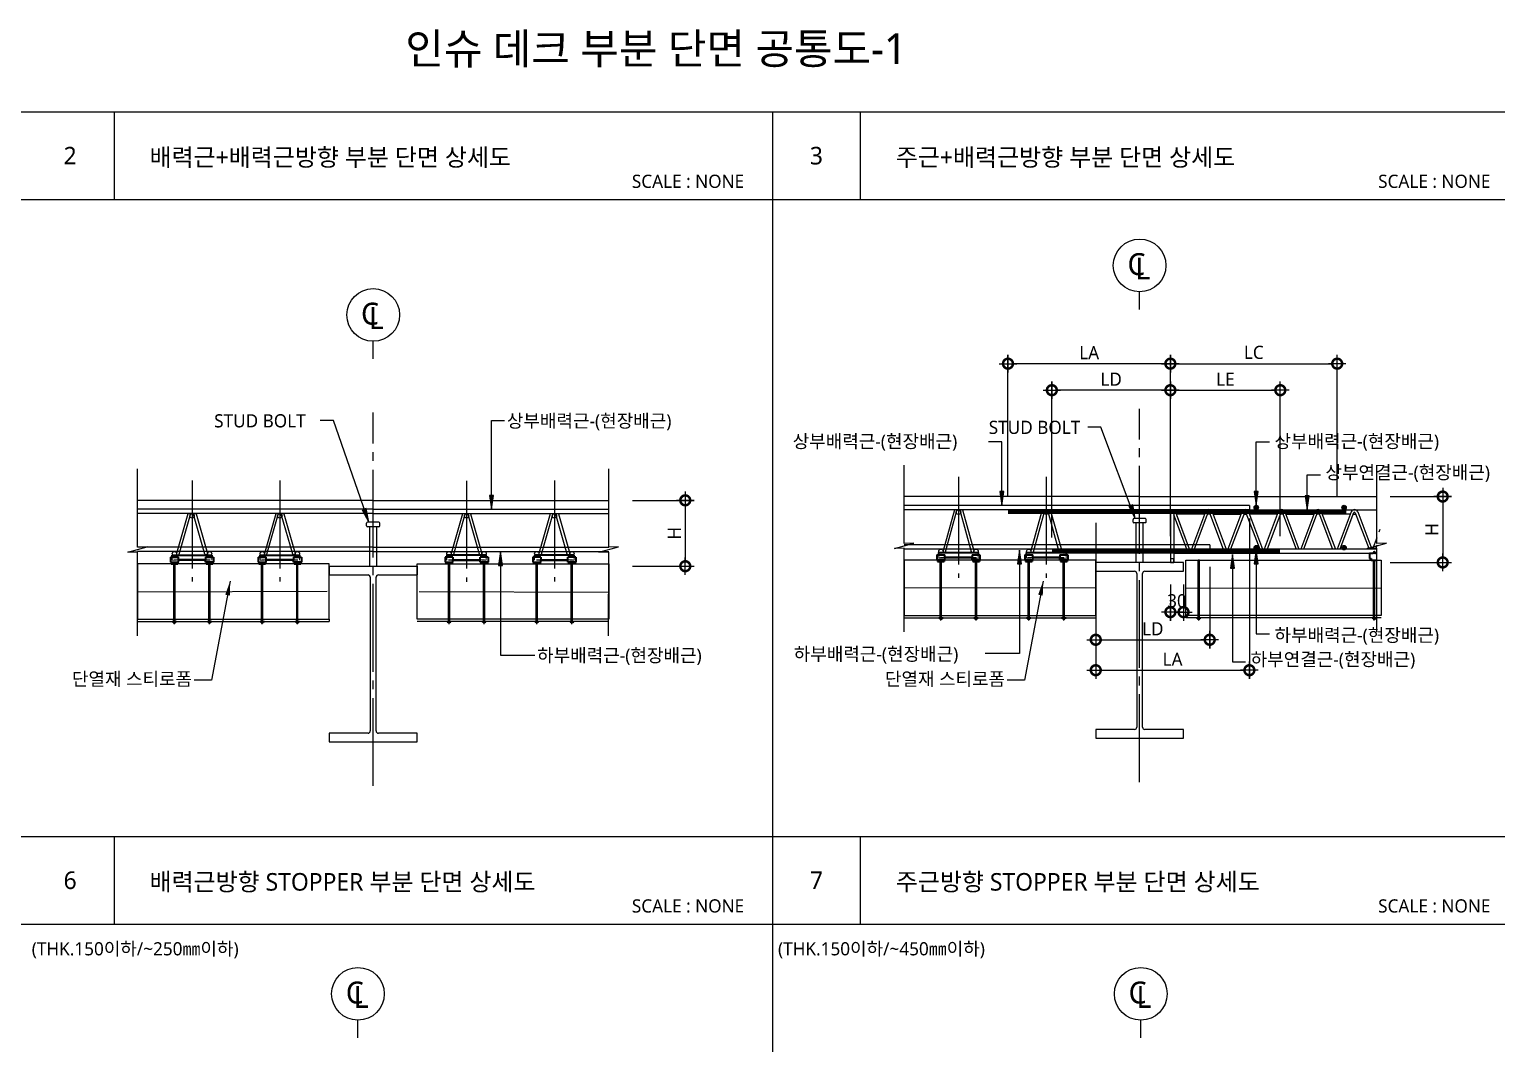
# Model space of a CAD drawing. Extents: x 517 to 33347, y 263 to 5437.
# Drawn here: x 10635 to 13977, y 3128 to 5437 of the extents above; entities that cross this region are included whole.
import ezdxf
from ezdxf.enums import TextEntityAlignment as Align

# ---------------------------------------------------------------- set-up
doc = ezdxf.new("R2010")
doc.units = 0
doc.header["$LTSCALE"] = 10
doc.header["$MEASUREMENT"] = 0
for name, pattern in [('CEN', [26, 20, -2, 2, -2]), ('CENTER', [2, 1.25, -0.25, 0.25, -0.25]), ('HIDDEN', [3, 2, -1])]:
    doc.linetypes.add(name, pattern=pattern)
for name, color, linetype in [('7DIM', 7, 'Continuous'), ('CEN', 1, 'CEN'), ('E', 7, 'Continuous'), ('E2', 7, 'Continuous'), ('SEC', 7, 'Continuous'), ('SYM', 6, 'Continuous'), ('SYM-BUB', 3, 'Continuous'), ('SYM-LEAD', 6, 'Continuous'), ('TABLE', 7, 'Continuous'), ('TEXT', 3, 'Continuous'), ('단열재', 7, 'Continuous')]:
    doc.layers.add(name, color=color, linetype=linetype)
for name, color, linetype, lineweight in [('숨은선', 2, 'HIDDEN', 20), ('외형선', 3, 'Continuous', 35), ('치수선', 1, 'Continuous', 18)]:
    doc.layers.add(name, color=color, linetype=linetype, lineweight=lineweight)
doc.styles.add('HD', font='malgun.ttf')
doc.styles.get("Standard").update_dxf_attribs({"font": 'malgun.ttf'})
doc.styles.add('스타일1', font='malgun.ttf')
doc.linetypes.add('BATTING', pattern='A,0.0001,-0.1,[134,ltypeshp.shx,S=0.1,R=0,X=-0.1,Y=0],-0.2,[134,ltypeshp.shx,S=0.1,R=180,X=0.1,Y=0],-0.1', length=0.4001)
doc.dimstyles.new('CJA', dxfattribs={"dimscale": 200, "dimtxt": 3, "dimasz": 1, "dimexe": 2, "dimexo": 3, "dimgap": 1, "dimtad": 1, "dimdec": 0, "dimzin": 1, "dimdsep": 46, "dimlunit": 6, "dimtxsty": '스타일1', "dimblk": 'GAUN-DOT', "dimcen": -2, "dimdle": 2, "dimclrd": 256, "dimclre": 256, "dimclrt": 3, "dimadec": 0, "dimazin": 0, "dimtfac": 1, "dimtdec": 0, "dimtix": 1, "dimtmove": 2, "dimatfit": 3, "dimldrblk": 'DOTSMALL', "dimfxl": 1, "dimtolj": 1, "dimtzin": 1, "dimarcsym": 0})
doc.dimstyles.new('ISO-25', dxfattribs={"dimtxt": 2.5, "dimasz": 2.5, "dimexe": 1.25, "dimexo": 0.625, "dimtad": 1, "dimtxsty": 'Standard', "dimcen": 2.5, "dimadec": 0, "dimazin": 0, "dimtfac": 1, "dimtmove": 0, "dimatfit": 3, "dimfxl": 1, "dimarcsym": 0})

# ---------------------------------------------------------------- blocks, each defined once
blk = doc.blocks.new('GAUN-DOT')
at = {"linetype": 'ByBlock'}
for p, q in [((2, 0), (-2, 0)), ((0, -2), (0, 2))]:
    blk.add_line(p, q, dxfattribs=at)
at = {"const_width": 2.25}
blk.add_lwpolyline([(0, 0.28125, 1), (0, -0.28125, 1)], format="xyb", close=True, dxfattribs=at)
blk = doc.blocks.new('*D38')
at = {"layer": '7DIM', "linetype": 'ByBlock', "lineweight": -2, "transparency": 16777216}
for p, q in [((12008.8, 4364.7), (12148.8, 4364.7)), ((12128.8, 4354.7), (12128.8, 4224.7)), ((12008.8, 4214.7), (12148.8, 4214.7))]:
    blk.add_line(p, q, dxfattribs=at)
at = {"layer": 'DEFPOINTS', "color": 0, "linetype": 'ByBlock', "transparency": 16777216}
for p in [(11978.8, 4364.7), (11978.8, 4214.7), (12128.8, 4214.7)]:
    blk.add_point(p, dxfattribs=at)
at = {"layer": '7DIM', "linetype": 'ByBlock', "lineweight": -2, "transparency": 16777216, "xscale": 10, "yscale": 10, "zscale": 10}
for p, rotation in [((12128.8, 4364.7), 90), ((12128.8, 4214.7), 270)]:
    blk.add_blockref('GAUN-DOT', p, dxfattribs=dict(at, rotation=rotation))
at = {"layer": '7DIM', "color": 3, "linetype": 'ByBlock', "transparency": 16777216, "insert": (12103.8, 4289.7), "char_height": 30, "attachment_point": 5, "rotation": 90, "style": '스타일1'}
blk.add_mtext('\\A1;H', dxfattribs=at)
blk = doc.blocks.new('_DotSmall')
at = {"color": 0, "linetype": 'ByBlock', "const_width": 0.5}
blk.add_lwpolyline([(-0.0625, 0, 1), (0.0625, 0, 1)], format="xyb", close=True, dxfattribs=at)
blk = doc.blocks.new('123')
at = {"layer": '숨은선', "ltscale": 0.5}
for p, q in [((1428.6, 683.4), (1428.6, 690.4)), ((1442.6, 684.4), (1428.6, 684.4)), ((1428.6, 683.4), (1442.6, 683.4)), ((1504.6, 684.4), (1518.6, 684.4)), ((1504.6, 683.4), (1518.6, 683.4)), ((1518.6, 683.4), (1518.6, 690.4))]:
    blk.add_line(p, q, dxfattribs=at)
at = {"layer": '외형선'}
for p, q in [((1424.6, 690.4), (1442.6, 690.4)), ((1424.6, 690.4), (1424.6, 679.4)), ((1424.6, 679.4), (1442.6, 679.4)), ((1426.1, 679.4), (1426.1, 675.4)), ((1426.1, 675.4), (1441.1, 675.4)), ((1428.6, 695.4), (1518.6, 695.4)), ((1428.6, 690.4), (1428.6, 695.4)), ((1441.1, 679.4), (1441.1, 675.4)), ((1442.6, 683.4), (1442.6, 690.4)), ((1504.6, 684.4), (1442.6, 684.4)), ((1504.6, 683.4), (1442.6, 683.4)), ((1442.6, 679.4), (1442.6, 683.4)), ((1504.6, 690.4), (1522.6, 690.4)), ((1504.6, 690.4), (1504.6, 683.4)), ((1504.6, 679.4), (1504.6, 683.4)), ((1522.6, 679.4), (1504.6, 679.4)), ((1506.1, 679.4), (1506.1, 675.4)), ((1506.1, 675.4), (1521.1, 675.4)), ((1518.6, 695.4), (1518.6, 690.4)), ((1521.1, 679.4), (1521.1, 675.4)), ((1522.6, 690.4), (1522.6, 679.4))]:
    blk.add_line(p, q, dxfattribs=at)
blk = doc.blocks.new('*D60')
at = {"layer": '7DIM', "linetype": 'ByBlock', "lineweight": -2, "transparency": 16777216}
for p, q in [((13063.9, 4313.3), (13063.9, 3957.9)), ((13413.9, 4323.3), (13413.9, 3957.9)), ((13073.9, 3977.9), (13403.9, 3977.9))]:
    blk.add_line(p, q, dxfattribs=at)
at = {"layer": 'DEFPOINTS', "color": 0, "linetype": 'ByBlock', "transparency": 16777216}
for p in [(13413.9, 4353.3), (13063.9, 4343.3), (13413.9, 3977.9)]:
    blk.add_point(p, dxfattribs=at)
at = {"layer": '7DIM', "linetype": 'ByBlock', "lineweight": -2, "transparency": 16777216, "xscale": 10, "yscale": 10, "zscale": 10, "rotation": 180}
blk.add_blockref('GAUN-DOT', (13063.9, 3977.9), dxfattribs=at)
at = {"layer": '7DIM', "linetype": 'ByBlock', "lineweight": -2, "transparency": 16777216, "xscale": 10, "yscale": 10, "zscale": 10}
blk.add_blockref('GAUN-DOT', (13413.9, 3977.9), dxfattribs=at)
at = {"layer": '7DIM', "color": 3, "linetype": 'ByBlock', "transparency": 16777216, "insert": (13238.9, 4002.9), "char_height": 30, "attachment_point": 5, "style": '스타일1'}
blk.add_mtext('\\A1;LA', dxfattribs=at)
blk = doc.blocks.new('*D61')
at = {"layer": '7DIM', "linetype": 'ByBlock', "lineweight": -2, "transparency": 16777216}
for p, q in [((13233.9, 4373.3), (13233.9, 4695.9)), ((13613.9, 4373.3), (13613.9, 4695.9)), ((13243.9, 4675.9), (13603.9, 4675.9))]:
    blk.add_line(p, q, dxfattribs=at)
at = {"layer": 'DEFPOINTS', "color": 0, "linetype": 'ByBlock', "transparency": 16777216}
for p in [(13613.9, 4675.9), (13233.9, 4343.3), (13613.9, 4343.3)]:
    blk.add_point(p, dxfattribs=at)
at = {"layer": '7DIM', "linetype": 'ByBlock', "lineweight": -2, "transparency": 16777216, "xscale": 10, "yscale": 10, "zscale": 10, "rotation": 180}
blk.add_blockref('GAUN-DOT', (13233.9, 4675.9), dxfattribs=at)
at = {"layer": '7DIM', "linetype": 'ByBlock', "lineweight": -2, "transparency": 16777216, "xscale": 10, "yscale": 10, "zscale": 10}
blk.add_blockref('GAUN-DOT', (13613.9, 4675.9), dxfattribs=at)
at = {"layer": '7DIM', "color": 3, "linetype": 'ByBlock', "transparency": 16777216, "insert": (13423.9, 4701.4), "char_height": 30, "attachment_point": 5, "style": '스타일1'}
blk.add_mtext('\\A1;LC', dxfattribs=at)
blk = doc.blocks.new('*D62')
at = {"layer": '7DIM', "linetype": 'ByBlock', "lineweight": -2, "transparency": 16777216}
for p, q in [((12863.9, 4373.3), (12863.9, 4695.9)), ((13233.9, 4373.3), (13233.9, 4695.9)), ((13223.9, 4675.9), (12873.9, 4675.9))]:
    blk.add_line(p, q, dxfattribs=at)
at = {"layer": 'DEFPOINTS', "color": 0, "linetype": 'ByBlock', "transparency": 16777216}
for p in [(12863.9, 4675.9), (12863.9, 4343.3), (13233.9, 4343.3)]:
    blk.add_point(p, dxfattribs=at)
at = {"layer": '7DIM', "linetype": 'ByBlock', "lineweight": -2, "transparency": 16777216, "xscale": 10, "yscale": 10, "zscale": 10, "rotation": 180}
blk.add_blockref('GAUN-DOT', (12863.9, 4675.9), dxfattribs=at)
at = {"layer": '7DIM', "linetype": 'ByBlock', "lineweight": -2, "transparency": 16777216, "xscale": 10, "yscale": 10, "zscale": 10}
blk.add_blockref('GAUN-DOT', (13233.9, 4675.9), dxfattribs=at)
at = {"layer": '7DIM', "color": 3, "linetype": 'ByBlock', "transparency": 16777216, "insert": (13048.9, 4700.9), "char_height": 30, "attachment_point": 5, "style": '스타일1'}
blk.add_mtext('\\A1;LA', dxfattribs=at)
blk = doc.blocks.new('*D63')
at = {"layer": '7DIM', "linetype": 'ByBlock', "lineweight": -2, "transparency": 16777216}
for p, q in [((13734.3, 4373.3), (13874.3, 4373.3)), ((13854.3, 4363.3), (13854.3, 4233.3)), ((13734.3, 4223.3), (13874.3, 4223.3))]:
    blk.add_line(p, q, dxfattribs=at)
at = {"layer": 'DEFPOINTS', "color": 0, "linetype": 'ByBlock', "transparency": 16777216}
for p in [(13704.3, 4373.3), (13704.3, 4223.3), (13854.3, 4223.3)]:
    blk.add_point(p, dxfattribs=at)
at = {"layer": '7DIM', "linetype": 'ByBlock', "lineweight": -2, "transparency": 16777216, "xscale": 10, "yscale": 10, "zscale": 10}
for p, rotation in [((13854.3, 4373.3), 90), ((13854.3, 4223.3), 270)]:
    blk.add_blockref('GAUN-DOT', p, dxfattribs=dict(at, rotation=rotation))
at = {"layer": '7DIM', "color": 3, "linetype": 'ByBlock', "transparency": 16777216, "insert": (13829.3, 4298.3), "char_height": 30, "attachment_point": 5, "rotation": 90, "style": '스타일1'}
blk.add_mtext('\\A1;H', dxfattribs=at)
blk = doc.blocks.new('*D64')
at = {"layer": '7DIM', "linetype": 'ByBlock', "lineweight": -2, "transparency": 16777216}
for p, q in [((13233.9, 4283.3), (13233.9, 4635.5)), ((13243.9, 4615.5), (13474.3, 4615.5)), ((13484.3, 4283.3), (13484.3, 4635.5))]:
    blk.add_line(p, q, dxfattribs=at)
at = {"layer": 'DEFPOINTS', "color": 0, "linetype": 'ByBlock', "transparency": 16777216}
for p in [(13484.3, 4615.5), (13233.9, 4253.3), (13484.3, 4253.3)]:
    blk.add_point(p, dxfattribs=at)
at = {"layer": '7DIM', "linetype": 'ByBlock', "lineweight": -2, "transparency": 16777216, "xscale": 10, "yscale": 10, "zscale": 10, "rotation": 180}
blk.add_blockref('GAUN-DOT', (13233.9, 4615.5), dxfattribs=at)
at = {"layer": '7DIM', "linetype": 'ByBlock', "lineweight": -2, "transparency": 16777216, "xscale": 10, "yscale": 10, "zscale": 10}
blk.add_blockref('GAUN-DOT', (13484.3, 4615.5), dxfattribs=at)
at = {"layer": '7DIM', "color": 3, "linetype": 'ByBlock', "transparency": 16777216, "insert": (13359.1, 4640.5), "char_height": 30, "attachment_point": 5, "style": '스타일1'}
blk.add_mtext('\\A1;LE', dxfattribs=at)
blk = doc.blocks.new('*D65')
at = {"layer": '7DIM', "linetype": 'ByBlock', "lineweight": -2, "transparency": 16777216}
for p, q in [((13233.9, 4173.4), (13233.9, 4090.2)), ((13263.9, 4173.4), (13263.9, 4090.2)), ((13223.9, 4110.2), (13213.9, 4110.2)), ((13263.9, 4110.2), (13233.9, 4110.2)), ((13273.9, 4110.2), (13283.9, 4110.2))]:
    blk.add_line(p, q, dxfattribs=at)
at = {"layer": 'DEFPOINTS', "color": 0, "linetype": 'ByBlock', "transparency": 16777216}
for p in [(13233.9, 4203.4), (13263.9, 4203.4), (13233.9, 4110.2)]:
    blk.add_point(p, dxfattribs=at)
at = {"layer": '7DIM', "linetype": 'ByBlock', "lineweight": -2, "transparency": 16777216, "xscale": 10, "yscale": 10, "zscale": 10}
blk.add_blockref('GAUN-DOT', (13233.9, 4110.2), dxfattribs=at)
at = {"layer": '7DIM', "linetype": 'ByBlock', "lineweight": -2, "transparency": 16777216, "xscale": 10, "yscale": 10, "zscale": 10, "rotation": 180}
blk.add_blockref('GAUN-DOT', (13263.9, 4110.2), dxfattribs=at)
at = {"layer": '7DIM', "color": 3, "linetype": 'ByBlock', "transparency": 16777216, "insert": (13248.9, 4135.7), "char_height": 30, "attachment_point": 5, "style": '스타일1'}
blk.add_mtext('\\A1;30', dxfattribs=at)
blk = doc.blocks.new('*D66')
at = {"layer": '7DIM', "linetype": 'ByBlock', "lineweight": -2, "transparency": 16777216}
for p, q in [((12963.9, 4280.3), (12963.9, 4635.5)), ((13223.9, 4615.5), (12973.9, 4615.5)), ((13233.9, 4283.3), (13233.9, 4635.5))]:
    blk.add_line(p, q, dxfattribs=at)
at = {"layer": 'DEFPOINTS', "color": 0, "linetype": 'ByBlock', "transparency": 16777216}
for p in [(12963.9, 4615.5), (12963.9, 4250.3), (13233.9, 4253.3)]:
    blk.add_point(p, dxfattribs=at)
at = {"layer": '7DIM', "linetype": 'ByBlock', "lineweight": -2, "transparency": 16777216, "xscale": 10, "yscale": 10, "zscale": 10, "rotation": 180}
blk.add_blockref('GAUN-DOT', (12963.9, 4615.5), dxfattribs=at)
at = {"layer": '7DIM', "linetype": 'ByBlock', "lineweight": -2, "transparency": 16777216, "xscale": 10, "yscale": 10, "zscale": 10}
blk.add_blockref('GAUN-DOT', (13233.9, 4615.5), dxfattribs=at)
at = {"layer": '7DIM', "color": 3, "linetype": 'ByBlock', "transparency": 16777216, "insert": (13098.9, 4640.5), "char_height": 30, "attachment_point": 5, "style": '스타일1'}
blk.add_mtext('\\A1;LD', dxfattribs=at)
blk = doc.blocks.new('볼트')
at = {"linetype": 'ByBlock'}
for p, q in [((181034, -2386.5), (181034, -2255)), ((181034, -2255), (181037, -2255)), ((181037, -2386.5), (181037, -2255))]:
    blk.add_line(p, q, dxfattribs=at)
at = {"layer": 'CEN', "linetype": 'CENTER'}
blk.add_line((181035.5, -2392.6), (181035.5, -2255), dxfattribs=at)
at = {"layer": 'E2', "linetype": 'ByBlock'}
blk.add_line((181035.5, -2387.5), (181035.5, -2389.5), dxfattribs=at)
for points in [[(181030.5, -2387.5), (181030.5, -2386.5), (181040.5, -2386.5), (181040.5, -2387.5)], [(181033, -2389.5), (181033, -2387.5), (181038, -2387.5), (181038, -2389.5)]]:
    blk.add_lwpolyline(points, close=True, dxfattribs=at)
blk = doc.blocks.new('*D94')
at = {"layer": 'DEFPOINTS', "color": 0, "linetype": 'ByBlock', "transparency": 16777216}
for p in [(13063.9, 4241.6), (13323.5, 4243.3), (13323.5, 4047.2)]:
    blk.add_point(p, dxfattribs=at)
at = {"layer": 'E', "linetype": 'ByBlock', "lineweight": -2, "transparency": 16777216}
for p, q in [((13063.9, 4211.6), (13063.9, 4027.2)), ((13323.5, 4213.3), (13323.5, 4027.2)), ((13073.9, 4047.2), (13313.5, 4047.2))]:
    blk.add_line(p, q, dxfattribs=at)
at = {"layer": 'E', "linetype": 'ByBlock', "lineweight": -2, "transparency": 16777216, "xscale": 10, "yscale": 10, "zscale": 10, "rotation": 180}
blk.add_blockref('GAUN-DOT', (13063.9, 4047.2), dxfattribs=at)
at = {"layer": 'E', "linetype": 'ByBlock', "lineweight": -2, "transparency": 16777216, "xscale": 10, "yscale": 10, "zscale": 10}
blk.add_blockref('GAUN-DOT', (13323.5, 4047.2), dxfattribs=at)
at = {"layer": 'E', "color": 3, "linetype": 'ByBlock', "transparency": 16777216, "insert": (13193.7, 4072.2), "char_height": 30, "attachment_point": 5, "style": '스타일1'}
blk.add_mtext('\\A1;LD', dxfattribs=at)

msp = doc.modelspace()

# ---------------------------------------------------------------- hatches: boundary and pattern name
at = {"layer": 'SEC'}
h = msp.add_hatch(color=3, dxfattribs=at)
edge = h.paths.add_edge_path()
edge.add_arc((13429.5, 4348.5), 5, 0, 360)
h = msp.add_hatch(color=3, dxfattribs=at)
edge = h.paths.add_edge_path()
edge.add_arc((13629.5, 4348.5), 5, 0, 360)
h = msp.add_hatch(color=3, dxfattribs=at)
edge = h.paths.add_edge_path()
edge.add_arc((13429.5, 4256.9), 5, 0, 360)
h = msp.add_hatch(color=3, dxfattribs=at)
edge = h.paths.add_edge_path()
edge.add_arc((13629.5, 4256.9), 5, 0, 360)
at = {"layer": 'SYM-LEAD'}
h = msp.add_hatch(color=256, dxfattribs=at)
h.paths.add_polyline_path([(12854.6, 4384.7), (12849.9, 4384.7), (12849.9, 4353.3)])
h.paths.add_polyline_path([(12849.9, 4384.7), (12845.2, 4384.7), (12849.9, 4353.3)])
h = msp.add_hatch(color=256, dxfattribs=at)
h.paths.add_polyline_path([(13434.2, 4384.9), (13429.5, 4384.9), (13429.5, 4353.5)])
h.paths.add_polyline_path([(13429.5, 4384.9), (13424.8, 4384.9), (13429.5, 4353.5)])
h = msp.add_hatch(color=256, dxfattribs=at)
h.paths.add_polyline_path([(11402, 4345.9), (11397.6, 4344.3), (11407.9, 4314.7)])
h.paths.add_polyline_path([(11397.6, 4344.3), (11393.1, 4342.8), (11407.9, 4314.7)])
h = msp.add_hatch(color=256, dxfattribs=at)
h.paths.add_polyline_path([(11692, 4376.1), (11687.3, 4376.1), (11687.3, 4344.7)])
h.paths.add_polyline_path([(11687.3, 4376.1), (11682.6, 4376.1), (11687.3, 4344.7)])
h = msp.add_hatch(color=256, dxfattribs=at)
h.paths.add_polyline_path([(13148.1, 4354.5), (13143.6, 4353), (13153.9, 4323.3)])
h.paths.add_polyline_path([(13143.6, 4353), (13139.1, 4351.4), (13153.9, 4323.3)])
h = msp.add_hatch(color=256, dxfattribs=at)
h.paths.add_polyline_path([(13550.2, 4374.7), (13545.5, 4374.7), (13545.5, 4343.3)])
h.paths.add_polyline_path([(13545.5, 4374.7), (13540.8, 4374.7), (13545.5, 4343.3)])
h = msp.add_hatch(color=256, dxfattribs=at)
h.paths.add_polyline_path([(11703.3, 4216.7), (11708.1, 4216.7), (11708.1, 4248.2)])
h.paths.add_polyline_path([(11708.1, 4216.7), (11712.8, 4216.7), (11708.1, 4248.2)])
h = msp.add_hatch(color=256, dxfattribs=at)
h.paths.add_polyline_path([(12885.6, 4219.9), (12890.3, 4219.9), (12890.3, 4251.3)])
h.paths.add_polyline_path([(12890.3, 4219.9), (12895, 4219.9), (12890.3, 4251.3)])
h = msp.add_hatch(color=256, dxfattribs=at)
h.paths.add_polyline_path([(13424.8, 4220.5), (13429.5, 4220.5), (13429.5, 4251.9)])
h.paths.add_polyline_path([(13429.5, 4220.5), (13434.2, 4220.5), (13429.5, 4251.9)])
h = msp.add_hatch(color=256, dxfattribs=at)
h.paths.add_polyline_path([(13370.5, 4209.9), (13375.2, 4209.9), (13375.2, 4241.3)])
h.paths.add_polyline_path([(13375.2, 4209.9), (13379.9, 4209.9), (13375.2, 4241.3)])

# ---------------------------------------------------------------- linework, layer by layer
at = {"linetype": 'BATTING', "ltscale": 15.5}
for p, q in [((11312.9, 4156.9), (10881.3, 4155.8)), ((11522.9, 4156.9), (11954.5, 4155.8)), ((13063.9, 4165.6), (12627.3, 4164.4)), ((13268.9, 4165.6), (13714.3, 4164.4))]:
    msp.add_line(p, q, dxfattribs=at)
at = {"linetype": 'ByBlock'}
for p, q in [((10881.3, 4094.2), (11317.9, 4094.2)), ((10881.3, 4088.7), (11317.9, 4088.7)), ((11317.9, 4094.2), (11317.9, 4088.7)), ((11954.5, 4094.2), (11517.9, 4094.2)), ((11954.5, 4088.7), (11517.9, 4088.7)), ((12627.4, 4102.8), (13063.9, 4102.8)), ((12627.4, 4097.4), (13063.9, 4097.4)), ((13714.3, 4102.8), (13268.9, 4102.8)), ((13268.9, 4102.8), (13268.9, 4097.4)), ((13714.3, 4097.4), (13268.9, 4097.4))]:
    msp.add_line(p, q, dxfattribs=at)
at = {"color": 3, "linetype": 'Continuous', "const_width": 10}
for points in [[(12863.9, 4338.3), (13163.9, 4338.3)], [(13634.5, 4338.3), (13163.9, 4338.3)], [(12963.9, 4248.3), (13163.9, 4248.3)], [(13483.9, 4248.3), (13163.9, 4248.3)]]:
    msp.add_lwpolyline(points, dxfattribs=at)
at = {"layer": 'CEN', "linetype": 'CEN'}
for p, q in [((11417.9, 3714.5), (11417.9, 4564.7)), ((13163.9, 3723.2), (13163.9, 4573.3)), ((12751.2, 4418.3), (12751.2, 4188.3)), ((12951.2, 4418.3), (12951.2, 4188.3)), ((11005.2, 4409.7), (11005.2, 4179.7)), ((11205.2, 4409.7), (11205.2, 4179.7)), ((11630.6, 4409.2), (11630.6, 4179.2)), ((11830.6, 4409.7), (11830.6, 4179.7))]:
    msp.add_line(p, q, dxfattribs=at)
at = {"layer": 'E', "color": 3}
for p, q in [((13413.9, 4353.3), (12627.3, 4353.3)), ((13163.9, 4353.3), (12627.3, 4353.3)), ((11417.9, 4344.7), (10881.3, 4344.7)), ((11417.9, 4334.7), (10881.3, 4334.7)), ((11417.9, 4344.7), (11954.5, 4344.7)), ((11417.9, 4334.7), (11954.5, 4334.7)), ((13413.9, 4343.3), (12627.3, 4343.3)), ((13163.9, 4343.3), (12627.3, 4343.3)), ((11417.9, 4258.2), (10881.3, 4258.2)), ((11417.9, 4248.2), (10881.3, 4248.2)), ((11417.9, 4258.2), (11954.5, 4258.2)), ((11417.9, 4248.2), (11954.5, 4248.2)), ((13163.9, 4263.3), (12627.3, 4263.3)), ((13163.9, 4253.3), (12627.3, 4253.3)), ((13323.5, 4263.3), (13163.9, 4263.3)), ((13413.9, 4253.3), (13163.9, 4253.3)), ((13323.5, 4263.3), (13323.5, 4253.3)), ((13323.5, 4243.3), (13323.5, 4248.3))]:
    msp.add_line(p, q, dxfattribs=at)
at = {"layer": 'E', "color": 3, "linetype": 'ByBlock'}
for p, q in [((13413.9, 4353.3), (13413.9, 4343.3)), ((13413.9, 4263.3), (13413.9, 4253.3))]:
    msp.add_line(p, q, dxfattribs=at)
at = {"layer": 'E'}
for p, q in [((10995.9, 4334.2), (10970.1, 4243.9)), ((10975.9, 4242.2), (11001.7, 4332.6)), ((11034.5, 4242.2), (11008.6, 4332.6)), ((11014.4, 4334.2), (11040.2, 4243.9)), ((11195.9, 4334.2), (11170.1, 4243.9)), ((11175.9, 4242.2), (11201.7, 4332.5)), ((11234.5, 4242.2), (11208.5, 4333)), ((11214.4, 4334.2), (11240.2, 4243.9)), ((11621.4, 4334.2), (11595.5, 4243.9)), ((11601.3, 4242.2), (11627.3, 4333)), ((11659.9, 4242.2), (11634.1, 4332.5)), ((11639.8, 4334.2), (11665.7, 4243.9)), ((11821.4, 4334.2), (11795.5, 4243.9)), ((11801.3, 4242.2), (11827.2, 4332.6)), ((11859.9, 4242.2), (11834.1, 4332.6)), ((11839.8, 4334.2), (11865.7, 4243.9)), ((12742, 4342.8), (12716.1, 4249.5)), ((12721.9, 4247.8), (12747.8, 4341.2)), ((12780.5, 4247.8), (12754.7, 4341.2)), ((12760.4, 4342.8), (12786.3, 4249.5)), ((12942, 4342.8), (12916.1, 4249.5)), ((12921.9, 4247.8), (12947.8, 4341.2)), ((12980.5, 4247.8), (12954.5, 4341.6)), ((12960.4, 4342.8), (12986.3, 4249.5)), ((13233.9, 4343.3), (13704.3, 4343.3)), ((13264, 4343.3), (13233.9, 4343.3)), ((13233.9, 4343.3), (13233.9, 4333.3)), ((13233.9, 4343.3), (13233.9, 4231.3)), ((13241.9, 4343.3), (13241.9, 4223.3)), ((13271.4, 4253.3), (13241.9, 4331.6)), ((13271.4, 4253.3), (13241.9, 4331.6)), ((13277.8, 4253.3), (13243.9, 4343.3)), ((13311.8, 4333.3), (13247.7, 4333.3)), ((13277.8, 4253.3), (13247.7, 4333.3)), ((13313.8, 4338.4), (13281.7, 4253.3)), ((13319.4, 4336.3), (13288.1, 4253.3)), ((13324.3, 4333.3), (13318.3, 4333.3)), ((13324.3, 4333.3), (13318.3, 4333.3)), ((13323.1, 4336.3), (13354.4, 4253.3)), ((13328.8, 4338.4), (13360.8, 4253.3)), ((13330.7, 4333.3), (13394.8, 4333.3)), ((13396.8, 4338.4), (13364.7, 4253.3)), ((13402.4, 4336.3), (13371.1, 4253.3)), ((13401.2, 4333.3), (13407.3, 4333.3)), ((13401.2, 4333.3), (13407.3, 4333.3)), ((13406.1, 4336.3), (13437.4, 4253.3)), ((13411.8, 4338.4), (13443.8, 4253.3)), ((13477.8, 4333.3), (13413.7, 4333.3)), ((13479.8, 4338.4), (13447.7, 4253.3)), ((13485.4, 4336.3), (13454.1, 4253.3)), ((13490.3, 4333.3), (13484.2, 4333.3)), ((13490.3, 4333.3), (13484.2, 4333.3)), ((13489.1, 4336.3), (13520.4, 4253.3)), ((13494.7, 4338.4), (13526.8, 4253.3)), ((13496.7, 4333.3), (13560.8, 4333.3)), ((13562.8, 4338.4), (13530.7, 4253.3)), ((13568.4, 4336.3), (13537.1, 4253.3)), ((13573.3, 4333.3), (13567.2, 4333.3)), ((13573.3, 4333.3), (13567.2, 4333.3)), ((13572.1, 4336.3), (13603.4, 4253.3)), ((13577.7, 4338.4), (13609.8, 4253.3)), ((13643.8, 4333.3), (13579.7, 4333.3)), ((13645.8, 4338.4), (13613.7, 4253.3)), ((13651.4, 4336.3), (13620.1, 4253.3)), ((13650.2, 4333.3), (13656.3, 4333.3)), ((13650.2, 4333.3), (13656.3, 4333.3)), ((13655.1, 4336.3), (13686.4, 4253.3)), ((13660.7, 4338.4), (13692.8, 4253.3)), ((13704.3, 4279.7), (13694.4, 4253.3)), ((13711.3, 4298.3), (13709, 4292.1)), ((13704.3, 4253.3), (13241.9, 4253.3)), ((13704.3, 4262.7), (13700.8, 4253.3)), ((13704.3, 4243.3), (13241.9, 4243.3))]:
    msp.add_line(p, q, dxfattribs=at)
at = {"layer": 'E', "linetype": 'ByBlock'}
for p, q in [((11317.9, 4215.2), (11317.9, 4194.7)), ((11517.9, 4214.7), (11517.9, 4194.7))]:
    msp.add_line(p, q, dxfattribs=at)
at = {"layer": 'E'}
for points in [[(12716.1, 4249.5, 1.007389), (12722, 4248.1, 0.046868)], [(12786.3, 4249.5, -1.007389), (12780.4, 4248.1, -0.046868)], [(12916.1, 4249.5, 1.007389), (12922, 4248.1, 0.046868)], [(12986.3, 4249.5, -1.007389), (12980.4, 4248.1, -0.046868)], [(10970.1, 4243.9, 1.007389), (10976, 4242.5, 0.046868)], [(11040.2, 4243.9, -1.007389), (11034.4, 4242.5, -0.046868)], [(11170.1, 4243.9, 1.007389), (11176, 4242.5, 0.046868)], [(11240.2, 4243.9, -1.007389), (11234.4, 4242.5, -0.046868)], [(11595.5, 4243.9, 1.007389), (11601.4, 4242.5, 0.046868)], [(11665.7, 4243.9, -1.007389), (11659.8, 4242.5, -0.046868)], [(11795.5, 4243.9, 1.007389), (11801.4, 4242.5, 0.046868)], [(11865.7, 4243.9, -1.007389), (11859.8, 4242.5, -0.046868)]]:
    msp.add_lwpolyline(points, format="xyb", dxfattribs=at)
at = {"layer": 'E', "linetype": 'ByBlock'}
msp.add_lwpolyline([(13241.9, 4231.3), (13233.9, 4231.3), (13233.9, 4223.3), (13241.9, 4223.3)], close=True, dxfattribs=at)
at = {"layer": 'E'}
for centre, radius, start, end in [((10996.7, 4325.9), 8.29, 52.859, 95.3124), ((11013.6, 4325.9), 8.29, 84.6876, 127.141), ((11196.7, 4325.9), 8.29, 52.859, 95.3124), ((11213, 4326), 8.29, 77.2047, 122.9934), ((11622.8, 4326), 8.29, 57.0066, 102.7953), ((11639.1, 4325.9), 8.29, 84.6876, 127.141), ((11822.2, 4325.9), 8.29, 52.859, 95.3124), ((11839.1, 4325.9), 8.29, 84.6876, 127.141), ((12742.8, 4334.6), 8.29, 52.859, 95.3124), ((12759.7, 4334.6), 8.29, 84.6876, 127.141), ((12942.8, 4334.6), 8.29, 52.859, 95.3124), ((12959, 4334.7), 8.29, 77.2047, 122.9934), ((13321.3, 4335.6), 8, 20.6208, 159.3792), ((13321.3, 4335.6), 2, 20.6208, 159.3792), ((13404.3, 4335.6), 8, 20.6208, 159.3792), ((13404.3, 4335.6), 2, 20.6208, 159.3792), ((13487.3, 4335.6), 8, 20.6208, 159.3792), ((13487.3, 4335.6), 2, 20.6208, 159.3792), ((13570.3, 4335.6), 8, 20.6208, 159.3792), ((13570.3, 4335.6), 2, 20.6208, 159.3792), ((13653.3, 4335.6), 8, 20.6208, 159.3792), ((13653.3, 4335.6), 2, 20.6208, 159.3792)]:
    msp.add_arc(centre, radius, start, end, dxfattribs=at)
at = {"layer": 'E2'}
for p, q in [((11417.9, 4364.7), (10881.3, 4364.7)), ((11417.9, 4364.7), (11954.5, 4364.7)), ((13163.9, 4373.3), (12627.3, 4373.3)), ((13163.9, 4373.3), (12627.3, 4373.3)), ((13163.9, 4373.3), (13704.3, 4373.3))]:
    msp.add_line(p, q, dxfattribs=at)
at = {"layer": 'E2', "linetype": 'ByBlock'}
for p, q in [((11402.9, 4306.7), (11402.9, 4312.7)), ((11432.9, 4306.7), (11432.9, 4312.7)), ((13148.9, 4315.3), (13148.9, 4321.3)), ((13155.9, 4223.3), (13155.9, 4313.3)), ((13171.9, 4223.3), (13171.9, 4313.3)), ((13178.9, 4315.3), (13178.9, 4321.3)), ((11409.9, 4214.7), (11409.9, 4304.7)), ((11425.9, 4214.7), (11425.9, 4304.7))]:
    msp.add_line(p, q, dxfattribs=at)
for centre, start, end in [((11404.9, 4312.7), 90, 180), ((11430.9, 4312.7), 0, 90), ((13150.9, 4321.3), 90, 180), ((13150.9, 4315.3), 180, 270), ((13176.9, 4321.3), 0, 90), ((13176.9, 4315.3), 270, 0), ((11404.9, 4306.7), 180, 270), ((11430.9, 4306.7), 270, 0)]:
    msp.add_arc(centre, 2, start, end, dxfattribs=at)
at = {"layer": 'SEC'}
for p, q in [((11430.9, 4314.7), (11404.9, 4314.7)), ((13176.9, 4323.3), (13150.9, 4323.3)), ((13176.9, 4313.3), (13150.9, 4313.3)), ((11430.9, 4304.7), (11404.9, 4304.7)), ((11317.9, 4214.7), (11517.9, 4214.7)), ((13063.9, 4223.3), (13063.9, 4203.4)), ((13263.9, 4223.3), (13063.9, 4223.3)), ((13263.9, 4203.4), (13263.9, 4223.3)), ((11317.9, 4194.7), (11406.1, 4194.7)), ((11411.2, 4189.6), (11411.2, 3839.6)), ((11424.5, 3839.6), (11424.5, 4189.6)), ((11429.7, 4194.7), (11517.9, 4194.7)), ((13063.9, 4203.4), (13152.2, 4203.4)), ((13157.3, 4198.2), (13157.3, 3848.2)), ((13170.6, 3848.2), (13170.6, 4198.2)), ((13175.7, 4203.4), (13263.9, 4203.4)), ((11317.9, 3834.5), (11317.9, 3814.5)), ((11406.1, 3834.5), (11317.9, 3834.5)), ((11317.9, 3814.5), (11517.9, 3814.5)), ((11517.9, 3834.5), (11429.7, 3834.5)), ((11517.9, 3814.5), (11517.9, 3834.5)), ((13063.9, 3843.1), (13063.9, 3823.2)), ((13152.2, 3843.1), (13063.9, 3843.1)), ((13063.9, 3823.2), (13263.9, 3823.2)), ((13263.9, 3843.1), (13175.7, 3843.1)), ((13263.9, 3823.2), (13263.9, 3843.1))]:
    msp.add_line(p, q, dxfattribs=at)
at = {"layer": 'SEC', "color": 3}
for centre in [(13429.5, 4348.5), (13629.5, 4348.5), (13429.5, 4256.9), (13629.5, 4256.9)]:
    msp.add_circle(centre, 5, dxfattribs=at)
at = {"layer": 'SEC'}
for centre in [(11005.2, 4329.2), (11205.2, 4329.2), (11630.6, 4329.2), (11830.6, 4329.2), (12751.2, 4337.8), (12951.2, 4337.8), (10965.2, 4243.2), (11045.2, 4243.2), (11165.2, 4243.2), (11245.2, 4243.2), (11590.6, 4243.2), (11670.6, 4243.2), (11790.6, 4243.2), (11870.6, 4243.2), (12711.2, 4248.8), (12791.2, 4248.8), (12911.2, 4248.8), (12991.2, 4248.8)]:
    msp.add_circle(centre, 5, dxfattribs=at)
for centre, start, end in [((11406.1, 4189.6), 0, 90), ((11429.7, 4189.6), 90, 180), ((13152.2, 4198.2), 0, 90), ((13175.7, 4198.2), 90, 180), ((13152.2, 3848.2), 270, 0), ((13175.7, 3848.2), 180, 270), ((11406.1, 3839.6), 270, 0), ((11429.7, 3839.6), 180, 270)]:
    msp.add_arc(centre, 5.11, start, end, dxfattribs=at)
at = {"layer": 'SYM'}
for points in [[(10881.2, 4056.4), (10881.3, 4247), (10859.1, 4246.6), (10903.3, 4258.5), (10881.3, 4258), (10881.3, 4436.1)], [(11954.3, 4056.4), (11954.5, 4247), (11932.2, 4246.6), (11976.4, 4258.5), (11954.5, 4258), (11954.4, 4436.1)], [(12627.2, 4065), (12627.4, 4255.7), (12605.1, 4255.3), (12649.3, 4267.1), (12627.4, 4266.7), (12627.3, 4444.8)], [(13704.2, 4065), (13704.4, 4255.7), (13682.1, 4255.3), (13726.3, 4267.1), (13704.4, 4266.7), (13704.3, 4444.8)]]:
    msp.add_lwpolyline(points, dxfattribs=at)
at = {"layer": 'SYM-BUB', "color": 6, "linetype": 'ByBlock'}
for p, q in [((13163.9, 4799.6), (13163.9, 4839.6)), ((11417.9, 4686.8), (11417.9, 4726.8)), ((11383.2, 3141), (11383.2, 3181)), ((13166.4, 3141), (13166.4, 3181))]:
    msp.add_line(p, q, dxfattribs=at)
for centre in [(13163.9, 4899.6), (11417.9, 4786.8), (11383.2, 3241), (13166.4, 3241)]:
    msp.add_circle(centre, 60, dxfattribs=at)
at = {"layer": 'SYM-LEAD'}
for points in [[(11407.9, 4314.7), (11327.2, 4546.6), (11297.2, 4546.6)], [(11687.3, 4344.7), (11687.3, 4546.6), (11717.3, 4546.6)], [(13153.9, 4323.3), (13075.7, 4531.5), (13045.7, 4531.5)], [(12849.9, 4353.3), (12849.9, 4497.9), (12819.9, 4497.9)], [(13429.5, 4353.5), (13429.5, 4498), (13459.5, 4498)], [(13545.5, 4343.3), (13545.5, 4423.1), (13575.5, 4423.1)], [(12854.6, 4384.7), (12845.2, 4384.7), (12849.9, 4353.3), (12854.6, 4384.7)], [(13434.2, 4384.9), (13424.8, 4384.9), (13429.5, 4353.5), (13434.2, 4384.9)], [(11402, 4345.9), (11393.1, 4342.8), (11407.9, 4314.7), (11402, 4345.9)], [(11692, 4376.1), (11682.6, 4376.1), (11687.3, 4344.7), (11692, 4376.1)], [(13148.1, 4354.5), (13139.1, 4351.4), (13153.9, 4323.3), (13148.1, 4354.5)], [(13550.2, 4374.7), (13540.8, 4374.7), (13545.5, 4343.3), (13550.2, 4374.7)], [(11703.3, 4216.7), (11712.8, 4216.7), (11708.1, 4248.2), (11703.3, 4216.7)], [(11708.1, 4248.2), (11708.1, 4012.4), (11786.2, 4012.4)], [(12890.3, 4251.3), (12890.3, 4015.6), (12812.2, 4015.6)], [(12885.6, 4219.9), (12895, 4219.9), (12890.3, 4251.3), (12885.6, 4219.9)], [(13424.8, 4220.5), (13434.2, 4220.5), (13429.5, 4251.9), (13424.8, 4220.5)], [(13429.5, 4251.9), (13429.5, 4061), (13459.5, 4061)], [(13370.5, 4209.9), (13379.9, 4209.9), (13375.2, 4241.3), (13370.5, 4209.9)], [(13375.2, 4241.3), (13375.2, 3997.3), (13405.2, 3997.3)]]:
    msp.add_lwpolyline(points, dxfattribs=at)
at = {"layer": 'TABLE', "color": 4}
for p, q in [((10827.5, 5249.6), (10827.5, 5049.6)), ((12527.5, 5249.6), (12527.5, 5049.6)), ((8927.5, 5049.6), (15727.5, 5049.6)), ((10827.5, 3599.6), (10827.5, 3399.6)), ((12527.5, 3599.6), (12527.5, 3399.6)), ((8927.5, 3399.6), (15727.5, 3399.6))]:
    msp.add_line(p, q, dxfattribs=at)
at = {"layer": 'TABLE', "color": 3}
for p, q in [((12327.5, 5249.6), (12327.5, 299.6)), ((8927.5, 3599.6), (15727.5, 3599.6))]:
    msp.add_line(p, q, dxfattribs=at)
msp.add_lwpolyline([(8927.5, 5249.6), (15727.5, 5249.6), (15727.5, 299.6), (8927.5, 299.6)], close=True, dxfattribs=at)
at = {"layer": '단열재', "ltscale": 10}
for points in [[(11317.9, 4220.2), (10881.3, 4220.2), (10881.3, 4094.2), (11317.9, 4094.2)], [(11517.9, 4220.2), (11954.5, 4220.2), (11954.5, 4094.2), (11517.9, 4094.2)], [(13063.9, 4228.8), (12627.4, 4228.8), (12627.4, 4102.8), (13063.9, 4102.8)], [(13268.9, 4228.3), (13714.3, 4228.3), (13714.3, 4102.8), (13268.9, 4102.8)]]:
    msp.add_lwpolyline(points, close=True, dxfattribs=at)
at = {"layer": '외형선'}
for p, q in [((13698, 4247.3), (13696.2, 4243.3)), ((13698.9, 4247.3), (13700.8, 4243.3)), ((13696.2, 4243.3), (13687.5, 4243.3)), ((13687.5, 4243.3), (13687.5, 4232.3)), ((13687.5, 4232.3), (13691, 4232.3)), ((13691, 4232.3), (13691, 4228.3)), ((13691, 4228.3), (13704.3, 4228.3)), ((13704.3, 4243.3), (13700.8, 4243.3))]:
    msp.add_line(p, q, dxfattribs=at)
msp.add_arc((13698.5, 4247.1), 0.5, 24.444, 155.556, dxfattribs=at)

# ---------------------------------------------------------------- block references
at = {"linetype": 'ByBlock', "xscale": -1}
for p in [(192000.6, 6475.2), (192080.6, 6475.2), (192200.6, 6475.2), (192280.6, 6475.2), (193746.7, 6483.8), (193826.7, 6483.8), (193946.7, 6483.8), (194026.7, 6483.8), (194333.9, 6483.8), (194733.9, 6483.8)]:
    msp.add_blockref('볼트', p, dxfattribs=at)
at = {"linetype": 'ByBlock'}
for p in [(-169444.9, 6475.2), (-169364.9, 6475.2), (-169244.9, 6475.2), (-169164.9, 6475.2)]:
    msp.add_blockref('볼트', p, dxfattribs=at)
at = {"layer": '치수선'}
for p in [(11277.6, 3550.4), (11477.6, 3550.4), (9531.6, 3544.8), (9731.6, 3544.8)]:
    msp.add_blockref('123', p, dxfattribs=at)
at = {"layer": '치수선', "xscale": -1}
for p in [(13104.2, 3544.8), (13304.2, 3544.8)]:
    msp.add_blockref('123', p, dxfattribs=at)

# ---------------------------------------------------------------- texts
at = {"layer": 'TEXT', "style": '스타일1'}
msp.add_text('인슈 데크 부분 단면 공통도-1', height=70, dxfattribs=at).set_placement((11491, 5358.2))
at = {"layer": 'TEXT', "color": 6, "linetype": 'ByBlock', "style": '스타일1'}
for s, p in [('2', (10727.5, 5149.6)), ('3', (12427.5, 5149.6)), ('6', (10727.5, 3499.6)), ('7', (12427.5, 3499.6))]:
    msp.add_text(s, height=40, dxfattribs=at).set_placement(p, align=Align.MIDDLE_CENTER)
at = {"layer": 'TEXT', "linetype": 'ByBlock'}
for s, height, style, p in [('배력근+배력근방향 부분 단면 상세도', 40, '스타일1', (10908.4, 5126)), ('주근+배력근방향 부분 단면 상세도', 40, '스타일1', (12608.4, 5126)), ('C', 50, 'HD', (13136.1, 4877.5)), ('L', 50, 'HD', (13154.1, 4867.6)), ('C', 50, 'HD', (11390.1, 4764.7)), ('L', 50, 'HD', (11408.1, 4754.7)), ('STUD BOLT', 30, '스타일1', (11055.6, 4530.8)), ('상부배력근-(현장배근)', 30, '스타일1', (11722.4, 4530.8)), ('STUD BOLT', 30, '스타일1', (12820.1, 4515.9)), ('상부배력근-(현장배근)', 30, '스타일1', (12373.5, 4484.2)), ('상부배력근-(현장배근)', 30, '스타일1', (13471.1, 4484.3)), ('상부연결근-(현장배근)', 30, '스타일1', (13587.1, 4413.3)), ('하부배력근-(현장배근)', 30, '스타일1', (13471.1, 4042.8)), ('하부배력근-(현장배근)', 30, '스타일1', (11791.3, 3996.6)), ('하부배력근-(현장배근)', 30, '스타일1', (12375.9, 3999.8)), ('하부연결근-(현장배근)', 30, '스타일1', (13416.8, 3987.8)), ('배력근방향 STOPPER 부분 단면 상세도', 40, '스타일1', (10908.4, 3476)), ('주근방향 STOPPER 부분 단면 상세도', 40, '스타일1', (12608.4, 3476)), ('(THK.150이하/~250㎜이하)', 30, '스타일1', (10640.1, 3328.6)), ('(THK.150이하/~450㎜이하)', 30, '스타일1', (12340.1, 3328.6)), ('C', 50, 'HD', (11355.4, 3218.9)), ('L', 50, 'HD', (11373.4, 3208.9)), ('C', 50, 'HD', (13138.6, 3218.9)), ('L', 50, 'HD', (13156.6, 3208.9))]:
    msp.add_text(s, height=height, dxfattribs=dict(at, style=style)).set_placement(p)
at = {"layer": 'TEXT', "color": 3, "style": '스타일1'}
for p in [(12007.2, 5076.2), (13707.2, 5076.2), (12007.2, 3426.2), (13707.2, 3426.2)]:
    msp.add_text('SCALE : NONE', height=30, dxfattribs=at).set_placement(p)
at = {"layer": 'TEXT', "linetype": 'ByBlock', "style": '스타일1'}
for p in [(11005.3, 3957.9), (12857.3, 3957.9)]:
    msp.add_text('단열재 스티로폼', height=30, dxfattribs=at).set_placement(p, align=Align.MIDDLE_RIGHT)

# ---------------------------------------------------------------- dimensions: what is measured, and where the dimension line sits
at = {"layer": '7DIM', "linetype": 'ByBlock'}
for base, p1, p2, angle, text, picture, middle in [((12863.9, 4675.9), (13233.9, 4343.3), (12863.9, 4343.3), 180, 'LA', '*D62', (13048.9, 4700.9)), ((12963.9, 4615.5), (13233.9, 4253.3), (12963.9, 4250.3), 180, 'LD', '*D66', (13098.9, 4640.5)), ((12128.8, 4214.7), (11978.8, 4364.7), (11978.8, 4214.7), 90, 'H', '*D38', (12103.8, 4289.7)), ((13854.3, 4223.3), (13704.3, 4373.3), (13704.3, 4223.3), 90, 'H', '*D63', (13829.3, 4298.3))]:
    dim = msp.add_linear_dim(base=base, p1=p1, p2=p2, angle=angle, text=text, dimstyle='CJA', override={"dimscale": 10}, dxfattribs=at)
    dim.commit()
    dim.dimension.update_dxf_attribs({"geometry": picture, "text_midpoint": middle})
for base, p1, p2, text, picture, middle in [((13613.9, 4675.9), (13233.9, 4343.3), (13613.9, 4343.3), 'LC', '*D61', (13423.9, 4701.4)), ((13484.3, 4615.5), (13233.9, 4253.3), (13484.3, 4253.3), 'LE', '*D64', (13359.1, 4640.5)), ((13413.9, 3977.9), (13063.9, 4343.3), (13413.9, 4353.3), 'LA', '*D60', (13238.9, 4002.9)), ((13233.9, 4110.2), (13263.9, 4203.4), (13233.9, 4203.4), '30', '*D65', (13248.9, 4135.7))]:
    dim = msp.add_linear_dim(base=base, p1=p1, p2=p2, text=text, dimstyle='CJA', override={"dimscale": 10}, dxfattribs=at)
    dim.commit()
    dim.dimension.update_dxf_attribs({"geometry": picture, "text_midpoint": middle})
at = {"layer": 'E', "linetype": 'ByBlock'}
dim = msp.add_linear_dim(base=(13323.5, 4047.2), p1=(13063.9, 4241.6), p2=(13323.5, 4243.3), text='LD', dimstyle='CJA', override={"dimscale": 10}, dxfattribs=at)
dim.commit()
dim.dimension.update_dxf_attribs({"geometry": '*D94', "text_midpoint": (13193.7, 4072.2)})

# ---------------------------------------------------------------- leaders
at = {"layer": 'SYM-LEAD'}
for points in [[(11092.1, 4180.8), (11049.6, 3954.9), (11010.3, 3954.9)], [(12944, 4180.8), (12901.5, 3954.9), (12862.2, 3954.9)]]:
    msp.add_leader(points, dimstyle='ISO-25', override={"dimscale": 5, "dimasz": 6.5, "dimgap": 4, "dimtad": 0, "dimtxsty": 'HD'}, dxfattribs=at)

doc.saveas('drawing.dxf')
